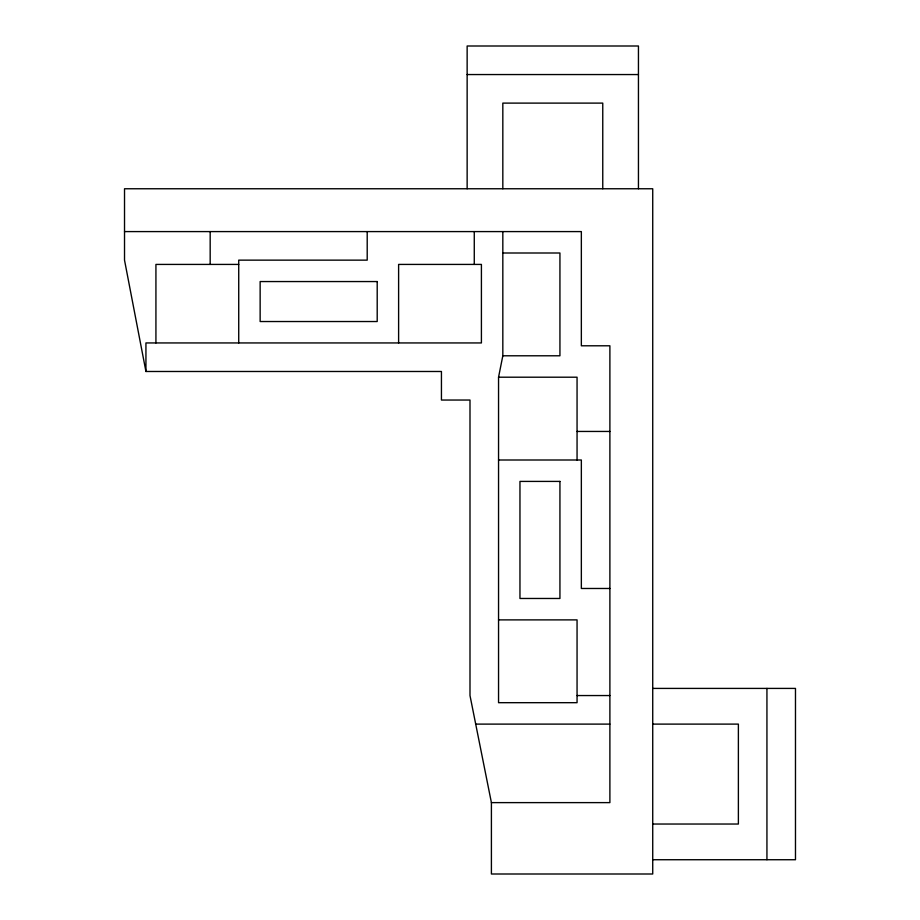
<?xml version="1.0" encoding="UTF-8"?>
<svg xmlns="http://www.w3.org/2000/svg" width="920" height="920" viewBox="0 0 920 920"><rect width="100%" height="100%" fill="white"/><g stroke="black" fill="none" stroke-linecap="round" stroke-linejoin="round"><path stroke-width="1.38" d="M498.548 619.884L577.058 619.884L577.058 702.684L498.548 702.684L498.548 377.2L502.826 355.787L502.826 231.587M467.141 74.554L638.445 74.554M124.522 231.587L581.348 231.587L581.348 345.793L609.891 345.793L609.891 802.619L491.406 802.619L469.993 695.554L469.993 400.039L441.439 400.039L441.439 371.484L145.935 371.484L124.522 260.142L124.522 188.761L652.728 188.761L652.728 874L491.406 874L491.406 802.619M502.826 253L559.935 253L559.935 355.787L502.826 355.787M238.728 264.419L155.928 264.419L155.928 342.941M498.548 377.2L577.058 377.2L577.058 460M577.058 431.445L609.891 431.445M498.548 460L581.348 460L581.348 588.478L609.891 588.478M652.728 688.413L795.478 688.413L795.478 859.728L652.728 859.728M577.058 695.554L609.891 695.554M475.709 724.109L609.891 724.109M652.728 724.109L738.38 724.109L738.38 824.032L652.728 824.032M766.935 688.413L766.935 859.728M638.445 188.761L638.445 46L467.141 46L467.141 188.761M602.761 188.761L602.761 103.109L502.826 103.109L502.826 188.761M474.272 231.587L474.272 264.419M398.613 342.941L398.613 264.419L481.413 264.419L481.413 342.941L145.935 342.941L145.935 371.484M367.206 231.587L367.206 260.142L238.728 260.142L238.728 342.941M210.174 231.587L210.174 264.419M377.2 281.555L260.142 281.555L260.142 321.528L377.2 321.528L377.2 281.555M559.935 481.413L519.961 481.413L519.961 598.471L559.935 598.471L559.935 481.413"/></g></svg>
